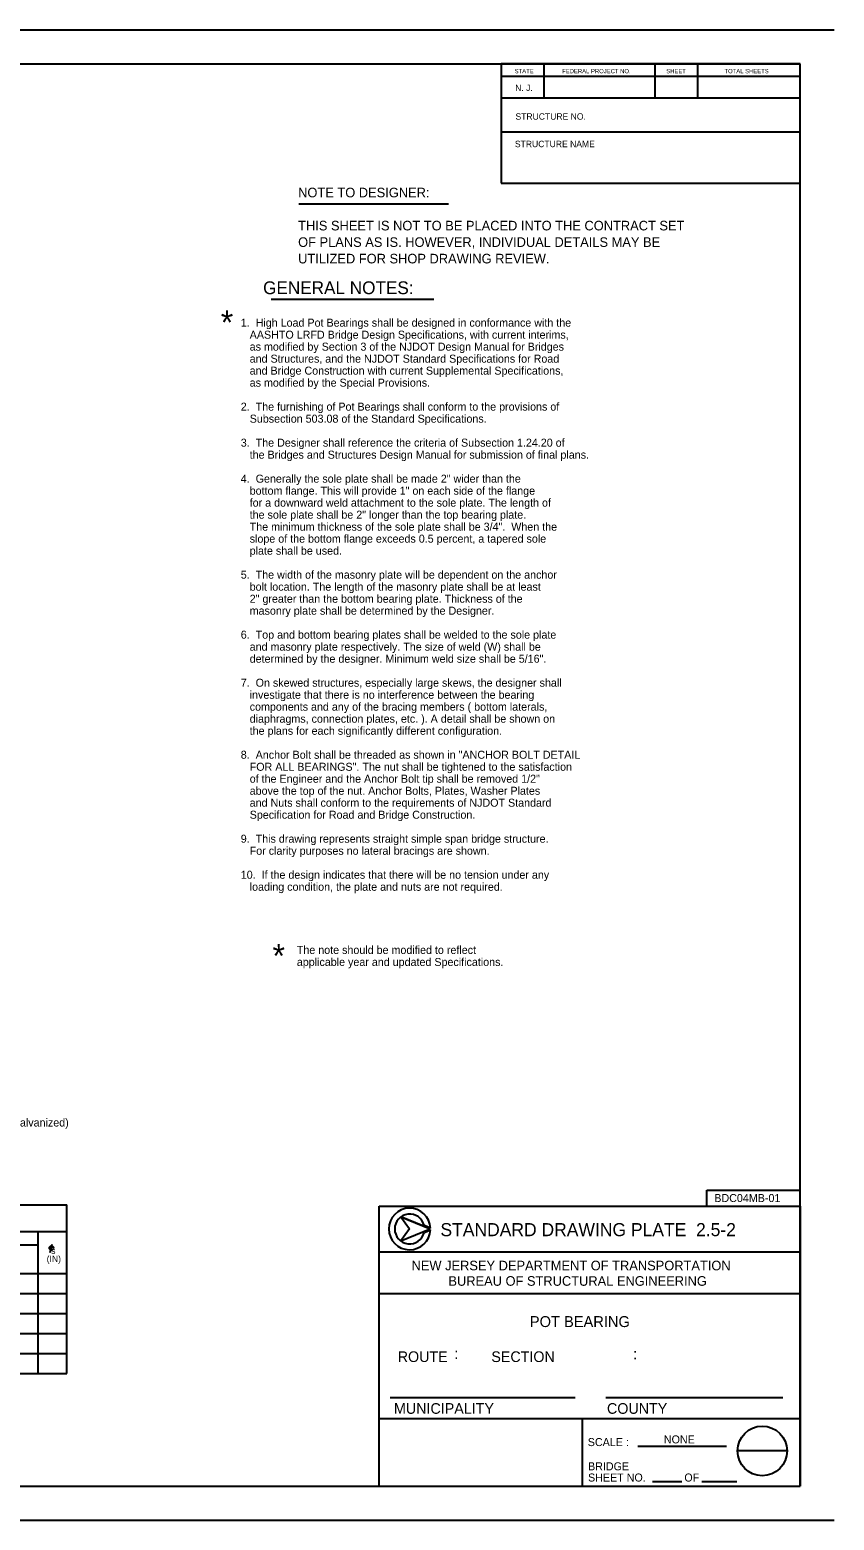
# Model space of a CAD drawing. Extents: x 499999.87 to 500002.82, y 499999.96 to 500001.79.
# Drawn here: x 500001.836 to 500002.825, y 499999.958 to 500001.792 of the extents above; entities that cross this region are included whole.
import ezdxf

# ---------------------------------------------------------------- set-up
doc = ezdxf.new("R2010")
doc.units = 0
for name, color, linetype in [('1', 7, 'Continuous'), ('2', 7, 'Continuous'), ('31', 7, 'Continuous'), ('39', 7, 'Continuous'), ('40', 7, 'Continuous'), ('51', 7, 'Continuous'), ('53', 7, 'Continuous'), ('55', 7, 'Continuous')]:
    doc.layers.add(name, color=color, linetype=linetype)

msp = doc.modelspace()

# ---------------------------------------------------------------- linework, layer by layer
at = {"layer": '1'}
for p, q in [((499999.8665, 500001.7917), (500002.8248, 500001.7917)), ((500000.0331, 500001.75), (500002.7831, 500001.75)), ((500002.4157, 500001.75), (500002.4157, 500001.603)), ((500002.7831, 500001.75), (500002.4157, 500001.75)), ((500002.4682, 500001.708), (500002.4682, 500001.75)), ((500002.6047, 500001.708), (500002.6047, 500001.75)), ((500002.6572, 500001.708), (500002.6572, 500001.75)), ((500002.7831, 500000), (500002.7831, 500001.75)), ((500002.7831, 500000), (500002.7831, 500001.75)), ((500002.7831, 500001.603), (500002.7831, 500001.75)), ((500002.7831, 500001.7343), (500002.4157, 500001.7343)), ((500002.4157, 500001.708), (500002.7831, 500001.708)), ((500002.4157, 500001.666), (500002.7831, 500001.666)), ((500002.4157, 500001.603), (500002.7831, 500001.603)), ((500002.3281, 500000.3166), (500002.2923, 500000.3314)), ((500002.2923, 500000.3314), (500002.3281, 500000.3166)), ((500002.3281, 500000.3166), (500002.2923, 500000.3314)), ((500002.2923, 500000.3314), (500002.3028, 500000.3166)), ((500002.3281, 500000.3166), (500002.2923, 500000.3314)), ((500002.2923, 500000.3314), (500002.3028, 500000.3166)), ((500002.3028, 500000.3166), (500002.2923, 500000.3018)), ((500002.2923, 500000.3018), (500002.3281, 500000.3166)), ((500002.3028, 500000.3166), (500002.2923, 500000.3018)), ((500002.2923, 500000.3018), (500002.3281, 500000.3166)), ((500002.3212, 500000.3209), (500002.3209, 500000.3209)), ((500002.3287, 500000.3176), (500002.3212, 500000.3209)), ((500002.3212, 500000.3123), (500002.3287, 500000.3156)), ((500001.8612, 500000.2877), (500001.8635, 500000.2979)), ((500002.2792, 500000.1093), (500002.5066, 500000.1093)), ((500002.5443, 500000.1093), (500002.7618, 500000.1093)), ((500000.0331, 500000), (500002.7831, 500000)), ((499999.8665, 499999.9583), (500002.8248, 499999.9583))]:
    msp.add_line(p, q, dxfattribs=at)
msp.add_circle((500001.8628, 500000.2931), 0.00246, dxfattribs=at)
for radius, start, end in [(0.0256, 2.2139, 357.7861), (0.0184, 13.6941, 346.3059)]:
    msp.add_arc((500002.3031, 500000.3166), radius, start, end, dxfattribs=at)
at = {"layer": '31'}
for p, q in [((500000.5778, 500000.3461), (500001.8816, 500000.3461)), ((500001.8816, 500000.1388), (500001.8816, 500000.3461)), ((500000.5778, 500000.3133), (500001.8816, 500000.3133)), ((500001.8465, 500000.1388), (500001.8465, 500000.3133)), ((500001.0974, 500000.2969), (500001.8465, 500000.2969)), ((500000.5778, 500000.2618), (500001.8816, 500000.2618)), ((500000.5778, 500000.2372), (500001.8816, 500000.2372)), ((500000.5778, 500000.2126), (500001.8816, 500000.2126)), ((500000.5778, 500000.188), (500001.8816, 500000.188)), ((500000.5778, 500000.1634), (500001.8816, 500000.1634)), ((500000.5778, 500000.1388), (500001.8816, 500000.1388))]:
    msp.add_line(p, q, dxfattribs=at)
at = {"layer": '39'}
for p, q in [((500002.2654, 500000), (500002.2654, 500000.3445)), ((500002.2654, 500000.3445), (500002.7831, 500000.3445)), ((500002.7831, 500000.3445), (500002.7831, 500000)), ((500002.7831, 500000.3445), (500002.7831, 500000)), ((500002.7831, 500000.3445), (500002.7831, 500000)), ((500002.3281, 500000.3166), (500002.2923, 500000.3314)), ((500002.2923, 500000.3314), (500002.3028, 500000.3166)), ((500002.3028, 500000.3166), (500002.2923, 500000.3018)), ((500002.2923, 500000.3018), (500002.3281, 500000.3166)), ((500002.2654, 500000.2884), (500002.7831, 500000.2884)), ((500002.2654, 500000.2372), (500002.7831, 500000.2372)), ((500002.2654, 500000.0833), (500002.7831, 500000.0833)), ((500002.5154, 500000.0833), (500002.7831, 500000.0833)), ((500002.5154, 500000.001), (500002.5154, 500000.0833)), ((500002.5154, 500000.001), (500002.5154, 500000.0833)), ((500002.5154, 500000.001), (500002.5154, 500000.0833)), ((500002.5833, 500000.0492), (500002.6923, 500000.0492)), ((500002.7671, 500000.0436), (500002.706, 500000.0436)), ((500002.6014, 500000.0059), (500002.6375, 500000.0059)), ((500002.6621, 500000.0059), (500002.7051, 500000.0059))]:
    msp.add_line(p, q, dxfattribs=at)
msp.add_circle((500002.7365, 500000.0436), 0.0305, dxfattribs=at)
at = {"layer": '40'}
for p, q in [((500002.6683, 500000.3642), (500002.7831, 500000.3642)), ((500002.6685, 500000.3443), (500002.6685, 500000.3643))]:
    msp.add_line(p, q, dxfattribs=at)
at = {"layer": '53'}
msp.add_line((500002.1329, 500001.4603), (500002.3327, 500001.4603), dxfattribs=at)
at = {"layer": '55'}
msp.add_line((500002.167, 500001.5774), (500002.3507, 500001.5774), dxfattribs=at)

# ---------------------------------------------------------------- texts
at = {"layer": '1'}
for s, height, p in [('STATE', 0.00525, (500002.4321, 500001.7382)), ('FEDERAL PROJECT NO.', 0.005248, (500002.4905, 500001.7382)), ('SHEET', 0.00525, (500002.6184, 500001.7382)), ('TOTAL SHEETS', 0.005248, (500002.69, 500001.7382)), ('NONE', 0.00984, (500002.6155, 500000.0528))]:
    msp.add_text(s, height=height, dxfattribs=at).set_placement(p)
at = {"layer": '2'}
for s, height, p in [('N. J.', 0.00787, (500002.4327, 500001.7165)), ('STRUCTURE NO.', 0.007874, (500002.4331, 500001.6811)), ('STRUCTURE NAME', 0.007874, (500002.4324, 500001.6473)), ('POT BEARING', 0.013451, (500002.4508, 500000.1959))]:
    msp.add_text(s, height=height, dxfattribs=at).set_placement(p)
at = {"layer": '39'}
for s, height, p in [('STANDARD DRAWING PLATE  2.5-2', 0.016077, (500002.3409, 500000.3077)), ('NEW JERSEY DEPARTMENT OF TRANSPORTATION', 0.011809, (500002.3054, 500000.2657)), ('BUREAU OF STRUCTURAL ENGINEERING', 0.011811, (500002.3507, 500000.2467)), ('ROUTE           SECTION', 0.013124, (500002.2884, 500000.1529)), (':', 0.0131, (500002.3579, 500000.1568)), (':', 0.0131, (500002.5778, 500000.1562)), ('MUNICIPALITY', 0.013124, (500002.2838, 500000.0892)), ('COUNTY', 0.01312, (500002.5456, 500000.0892)), ('SCALE :', 0.00984, (500002.522, 500000.0495)), ('SHEET NO.', 0.00984, (500002.5223, 500000.0059)), ('BRIDGE', 0.00984, (500002.5223, 500000.0197)), ('OF', 0.00984, (500002.6407, 500000.0059))]:
    msp.add_text(s, height=height, dxfattribs=at).set_placement(p)
at = {"layer": '51'}
msp.add_text('Anchor Plate (4" x 1/2" x 4" AASHTO M270 Galvanized)', height=0.009843, dxfattribs=at).set_placement((500001.5577, 500000.4426))
at = {"layer": '53'}
for s, height, p in [(' GENERAL NOTES:', 0.015748, (500002.1171, 500001.4665)), ('*', 0.0295, (500002.0709, 500001.417)), ('1.  High Load Pot Bearings shall be designed in conformance with the', 0.009843, (500002.0955, 500001.4265)), ('   AASHTO LRFD Bridge Design Specifications, with current interims,', 0.009843, (500002.0955, 500001.4117)), ('   as modified by Section 3 of the NJDOT Design Manual for Bridges', 0.009843, (500002.0955, 500001.397)), ('   and Structures, and the NJDOT Standard Specifications for Road', 0.009843, (500002.0955, 500001.3822)), ('   and Bridge Construction with current Supplemental Specifications,', 0.009843, (500002.0955, 500001.3675)), ('   as modified by the Special Provisions.', 0.009843, (500002.0955, 500001.3527)), ('2.  The furnishing of Pot Bearings shall conform to the provisions of', 0.009843, (500002.0955, 500001.3232)), ('   Subsection 503.08 of the Standard Specifications.', 0.009843, (500002.0955, 500001.3084)), ('3.  The Designer shall reference the criteria of Subsection 1.24.20 of', 0.009843, (500002.0955, 500001.2789)), ('   the Bridges and Structures Design Manual for submission of final plans.', 0.009843, (500002.0955, 500001.2641)), ('4.  Generally the sole plate shall be made 2" wider than the', 0.009843, (500002.0955, 500001.2346)), ('   bottom flange. This will provide 1" on each side of the flange', 0.009843, (500002.0955, 500001.2198)), ('   for a downward weld attachment to the sole plate. The length of', 0.009843, (500002.0955, 500001.2051)), ('   the sole plate shall be 2" longer than the top bearing plate.', 0.009843, (500002.0955, 500001.1903)), ('   The minimum thickness of the sole plate shall be 3/4".  When the', 0.009843, (500002.0955, 500001.1755)), ('   slope of the bottom flange exceeds 0.5 percent, a tapered sole', 0.009843, (500002.0955, 500001.1608)), ('   plate shall be used.', 0.009843, (500002.0955, 500001.146)), ('5.  The width of the masonry plate will be dependent on the anchor', 0.009843, (500002.0955, 500001.1165)), ('   2" greater than the bottom bearing plate. Thickness of the', 0.009843, (500002.0955, 500001.0869)), ('   bolt location. The length of the masonry plate shall be at least', 0.009843, (500002.0955, 500001.1017)), ('   masonry plate shall be determined by the Designer.', 0.009843, (500002.0955, 500001.0722)), ('6.  Top and bottom bearing plates shall be welded to the sole plate', 0.009843, (500002.0955, 500001.0427)), ('   and masonry plate respectively. The size of weld (W) shall be', 0.009843, (500002.0955, 500001.0279)), ('   determined by the designer. Minimum weld size shall be 5/16".', 0.009843, (500002.0955, 500001.0131)), ('7.  On skewed structures, especially large skews, the designer shall', 0.009843, (500002.0955, 500000.9836)), ('   investigate that there is no interference between the bearing', 0.009843, (500002.0955, 500000.9688)), ('   components and any of the bracing members ( bottom laterals,', 0.009843, (500002.0955, 500000.9541)), ('   diaphragms, connection plates, etc. ). A detail shall be shown on', 0.009843, (500002.0955, 500000.9393)), ('   the plans for each significantly different configuration.', 0.009843, (500002.0955, 500000.9245)), ('8.  Anchor Bolt shall be threaded as shown in "ANCHOR BOLT DETAIL', 0.009843, (500002.0955, 500000.895)), ('   of the Engineer and the Anchor Bolt tip shall be removed 1/2"', 0.009843, (500002.0955, 500000.8655)), ('   FOR ALL BEARINGS". The nut shall be tightened to the satisfaction', 0.009843, (500002.0955, 500000.8802)), ('   above the top of the nut. Anchor Bolts, Plates, Washer Plates', 0.009843, (500002.0955, 500000.8507)), ('   and Nuts shall conform to the requirements of NJDOT Standard', 0.009843, (500002.0955, 500000.836)), ('   Specification for Road and Bridge Construction. ', 0.009843, (500002.0955, 500000.8212)), ('9.  This drawing represents straight simple span bridge structure.', 0.009843, (500002.0955, 500000.7917)), ('   For clarity purposes no lateral bracings are shown.', 0.009843, (500002.0955, 500000.7769)), ('10.  If the design indicates that there will be no tension under any', 0.009843, (500002.0955, 500000.7474)), ('   loading condition, the plate and nuts are not required.', 0.009843, (500002.0955, 500000.7326)), ('*', 0.0295, (500002.1345, 500000.6378)), ('The note should be modified to reflect', 0.009843, (500002.1644, 500000.6549)), ('applicable year and updated Specifications.', 0.009843, (500002.1644, 500000.6401)), ('BDC04MB-01', 0.00984, (500002.6775, 500000.3497)), (' s', 0.00787, (500001.8596, 500000.2858)), ('(IN)', 0.00787, (500001.857, 500000.2759))]:
    msp.add_text(s, height=height, dxfattribs=at).set_placement(p)
at = {"layer": '55'}
for s, p in [('NOTE TO DESIGNER:', (500002.166, 500001.5856)), ('THIS SHEET IS NOT TO BE PLACED INTO THE CONTRACT SET', (500002.166, 500001.5449)), ('OF PLANS AS IS. HOWEVER, INDIVIDUAL DETAILS MAY BE', (500002.166, 500001.5246)), ('UTILIZED FOR SHOP DRAWING REVIEW.', (500002.166, 500001.5043))]:
    msp.add_text(s, height=0.011811, dxfattribs=at).set_placement(p)

doc.saveas('drawing.dxf')
